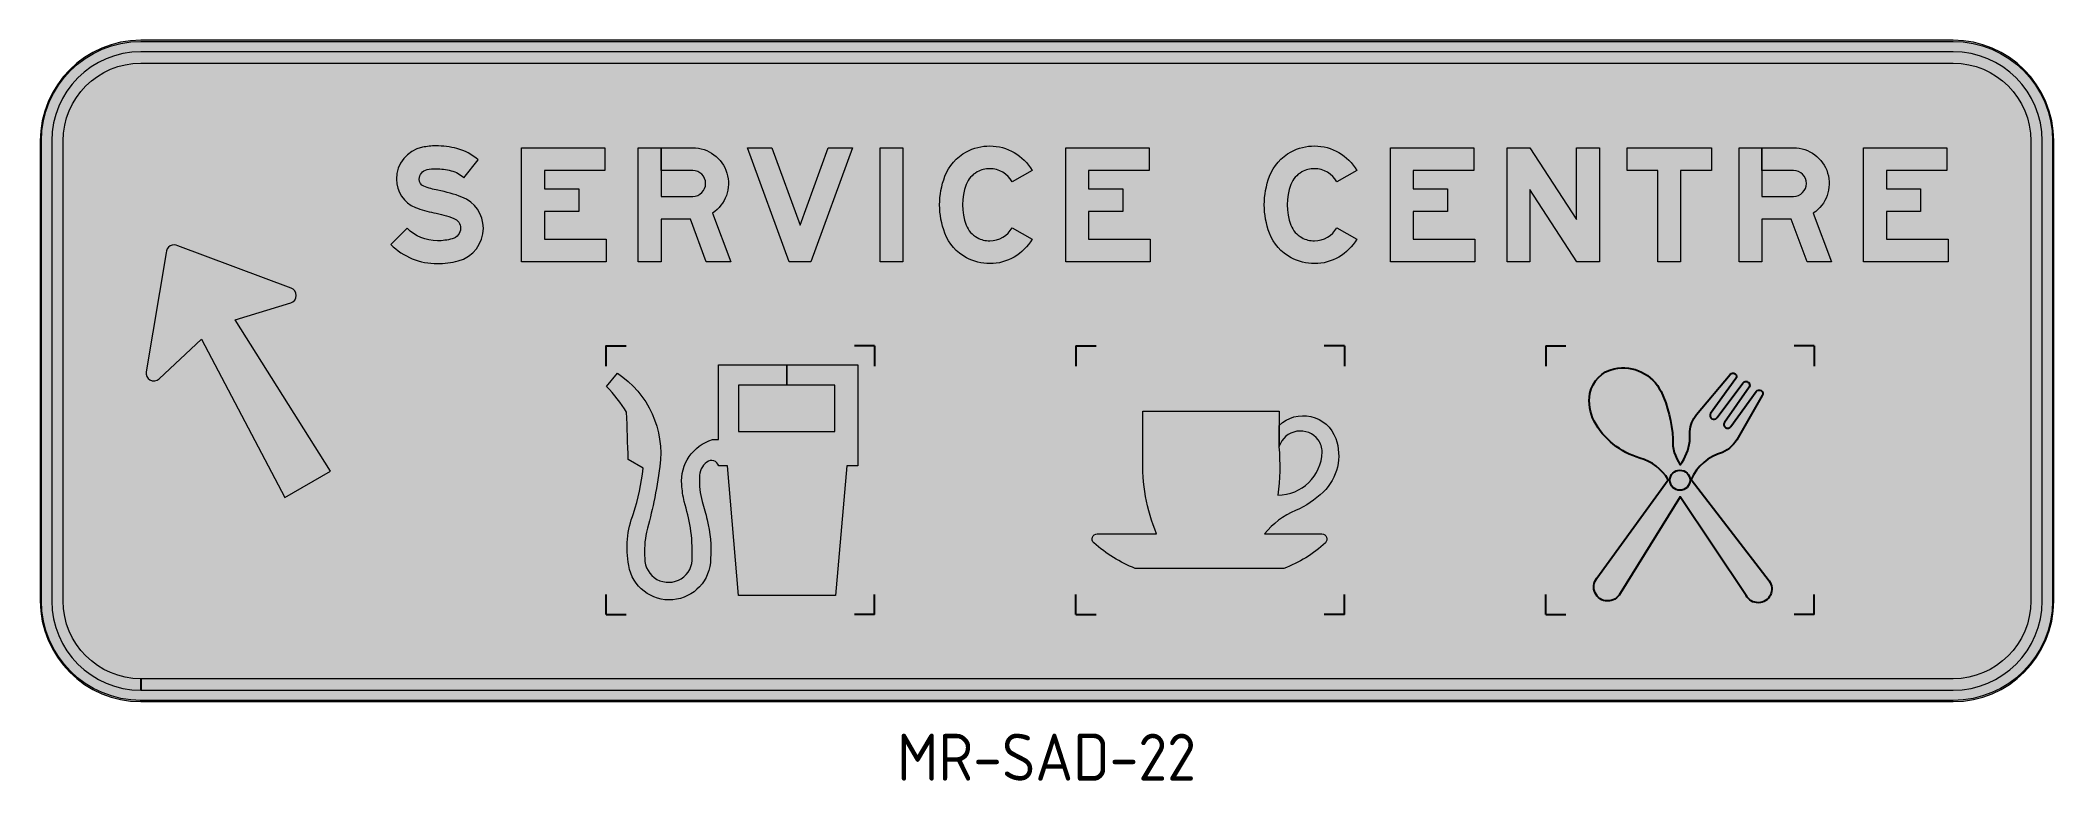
# Model space of a CAD drawing. Header units: millimetres. Extents: x 3260 to 3410, y 1876 to 1931.
import ezdxf

# ---------------------------------------------------------------- set-up
doc = ezdxf.new("R2010")
doc.units = ezdxf.units.MM
doc.layers.add('DIM', color=1, linetype='Continuous')
doc.layers.add('White Layer Colour', color=255, linetype='Continuous')
doc.layers.add('GSCOLORFILL', color=7, linetype='Continuous', lineweight=0)
doc.layers.add('GSDIMS', color=1, linetype='Continuous', lineweight=0)
doc.styles.add('T35', font='isocp2.shx', dxfattribs={"height": 3.5})

# ---------------------------------------------------------------- blocks, each defined once
blk = doc.blocks.new('*U19')
at = {"layer": 'GSCOLORFILL', "true_color": 0x165788, "transparency": 33554687}
for points in [[(-2700, -984.9999999999995), (2700, -984.9999999999995, 0.414213562373095), (3000, -684.9999999999995), (3000, 685.0000000000009, 0.414213562373095), (2700, 985.0000000000009), (-2700, 985.0000000000014, 0.414213562373095), (-3000, 685.0000000000014), (-3000, -684.9999999999991, 0.414213562373095)], [(-2699.966, -984.9999999999995), (2700, -984.9999999999995, 0.414213562373095), (3000, -684.9999999999995), (3000, 685.0000000000005, 0.414213562373095), (2700, 985.0000000000005), (-2700, 985.0000000000009, 0.414213562373095), (-3000, 685.0000000000009), (-3000, -684.9999999999991, 0.414213562373095), (-2700, -984.9999999999991), (-2700, -981.5999999999995, -0.414213562373095), (-2996.6, -684.9999999999995), (-2996.6, 685.0000000000005, -0.414213562373095), (-2700, 981.6000000000004), (2699.999999999999, 981.6000000000004, -0.414213562373095), (2996.599999999999, 685.0000000000005), (2996.599999999999, -684.9999999999995, -0.414213562373095), (2699.999999999999, -981.5999999999995), (-2699.966, -981.5999999999988)]]:
    blk.add_hatch(color=146, dxfattribs=at).paths.add_polyline_path(points)
at = {"layer": 'GSCOLORFILL', "transparency": 33554687}
blk.add_hatch(color=7, dxfattribs=at).paths.add_polyline_path([(-2699.66, -950.9999999999995), (2700, -950.9999999999995, 0.414213562373095), (2966, -684.9999999999995), (2966, 685.0000000000005, 0.414213562373095), (2700, 951.0000000000005), (-2700, 951.0000000000009, 0.414213562373095), (-2966, 685.0000000000009), (-2966, -684.9999999999991, 0.414213562373095), (-2700, -950.9999999999991), (-2700, -916.9999999999995, -0.414213562373095), (-2932, -684.9999999999995), (-2932, 685.0000000000005, -0.414213562373095), (-2700, 917.0000000000005), (2700, 917.0000000000005, -0.414213562373095), (2932, 685.0000000000005), (2932, -684.9999999999995, -0.414213562373095), (2700, -916.9999999999995), (-2699.659999999999, -916.9999999999989)])
at = {"layer": 'GSCOLORFILL', "color": 146, "linetype": 'Continuous', "true_color": 0x165788, "transparency": 33554687}
for points in [[(-2700, -984.9999999999995), (2700, -984.9999999999995, 0.414213562373095), (3000, -684.9999999999995), (3000, 685.0000000000009, 0.414213562373095), (2700, 985.0000000000009), (-2700, 985.0000000000014, 0.414213562373095), (-3000, 685.0000000000014), (-3000, -684.9999999999991, 0.414213562373095), (-2700, -984.9999999999991)], [(-2699.966, -984.9999999999995), (2700, -984.9999999999995, 0.414213562373095), (3000, -684.9999999999995), (3000, 685.0000000000005, 0.414213562373095), (2700, 985.0000000000005), (-2700, 985.0000000000009, 0.414213562373095), (-3000, 685.0000000000009), (-3000, -684.9999999999991, 0.414213562373095), (-2700, -984.9999999999991), (-2700, -981.5999999999995, -0.414213562373095), (-2996.6, -684.9999999999995), (-2996.6, 685.0000000000005, -0.414213562373095), (-2700, 981.6000000000004), (2699.999999999999, 981.6000000000004, -0.414213562373095), (2996.599999999999, 685.0000000000005), (2996.599999999999, -684.9999999999995, -0.414213562373095), (2699.999999999999, -981.5999999999995), (-2699.966, -981.5999999999988), (-2699.966, -984.9999999999995)]]:
    blk.add_lwpolyline(points, format="xyb", close=True, dxfattribs=at)
at = {"layer": 'GSCOLORFILL', "color": 7, "linetype": 'Continuous', "transparency": 33554687}
blk.add_lwpolyline([(-2699.66, -950.9999999999995), (2700, -950.9999999999995, 0.414213562373095), (2966, -684.9999999999995), (2966, 685.0000000000005, 0.414213562373095), (2700, 951.0000000000005), (-2700, 951.0000000000009, 0.414213562373095), (-2966, 685.0000000000009), (-2966, -684.9999999999991, 0.414213562373095), (-2700, -950.9999999999991), (-2700, -916.9999999999995, -0.414213562373095), (-2932, -684.9999999999995), (-2932, 685.0000000000005, -0.414213562373095), (-2700, 917.0000000000005), (2700, 917.0000000000005, -0.414213562373095), (2932, 685.0000000000005), (2932, -684.9999999999995, -0.414213562373095), (2700, -916.9999999999995), (-2699.659999999999, -916.9999999999989), (-2699.66, -950.9999999999995)], format="xyb", close=True, dxfattribs=at)
blk = doc.blocks.new('*U5')
at = {"layer": 'GSCOLORFILL'}
h = blk.add_hatch(color=0, dxfattribs=at)
edge = h.paths.add_edge_path()
edge.add_line((128.0092796839635, 147.208601841081), (152.7456313064959, 178.7713941326214))
edge.add_arc((92.39990348711913, 109.6939148833938), 91.72406993520171, 48.85970579400937, 75.27778051059306)
edge.add_arc((78.99288207268374, 58.67001263468867), 144.4799873653113, 75.27778051059312, 90.00000000000001)
edge.add_arc((78.99288207268386, 85.33175301247978), 117.8182469875202, 90.00000000000007, 101.6171928699684)
edge.add_arc((66.80492751943223, 144.6165158618472), 57.29362933240516, 101.6171928699683, 180)
edge.add_arc((62.58819718863253, 144.6165158618469), 53.07689900160546, 179.9999999999996, 248.2079380914717)
edge.add_arc((106.1759115569315, 253.6373776542179), 170.4883002784989, 248.2079379557912, 259.4488388834727)
edge.add_arc((37.69547065021375, -114.0175539080467), 203.4899336988704, 69.1129157403538, 79.44883786256099, ccw=False)
edge.add_arc((103.7322565210285, 59.03273549277617), 18.26774347897161, 0, 69.11291574035403, ccw=False)
edge.add_arc((102.5822511320775, 59.0327354927762), 19.41774886792254, 284.8925916361188, 359.9999999999999, ccw=False)
edge.add_arc((81.42688290007519, 138.5818461542574), 101.7318461542574, 270.00000011030113, 284.89259165424073, ccw=False)
edge.add_arc((81.42688309592096, 112.5164507469259), 75.6664507469259, 225.2527908734773, 270, ccw=False)
edge.add_line((28.15920522160054, 58.77664927246383), (-1.4210854715202e-14, 30.36786258088216))
edge.add_arc((81.42688309592083, 112.5164507469258), 115.6664507469258, 225.2527908734773, 270)
edge.add_arc((81.42688286789851, 138.5818464004461), 141.7318464004461, 270.0000000921791, 284.8925916361187)
edge.add_arc((102.5822511320775, 59.03273549277621), 59.41774886792255, 284.8925916361188, 359.9999999999999)
edge.add_arc((103.7322565210284, 59.03273549277614), 58.26774347897168, 2.794760702372166e-14, 69.11291574035401)
edge.add_arc((37.69547065021402, -114.0175539080455), 243.4899336988692, 69.11291574035378, 79.44883786256112)
edge.add_arc((106.1759127050443, 253.6373816133696), 130.4883043809432, 248.2079380914711, 259.4488390191526, ccw=False)
edge.add_arc((62.58819718863296, 144.6165158618473), 13.07689900160599, 180.0000000000001, 248.20793809147222, ccw=False)
edge.add_arc((66.8049275194322, 144.6165158618471), 17.29362933240522, 101.617192869968, 179.9999999999996, ccw=False)
edge.add_arc((78.99288207268401, 85.33175301247962), 77.81824698752035, 90.00000000000023, 101.61719286996862, ccw=False)
edge.add_arc((78.99288207268403, 58.67001263468913), 104.4799873653108, 75.27778051059317, 90.00000000000023, ccw=False)
edge.add_arc((92.39990348711927, 109.6939148833937), 51.72406993520177, 46.4925534220277, 75.27778051059329, ccw=False)
at = {"layer": 'GSCOLORFILL', "color": 0}
blk.add_lwpolyline([(128.0092796839635, 147.208601841081), (152.7456313064959, 178.7713941326214, 0.1157838700421456), (115.7100197687588, 198.4066168173007, 0.06432630590117254), (78.99288207268371, 203.15, 0.05073302548864252), (55.26760307942943, 200.7364776120583, 0.3559994549684422), (9.511298187027066, 144.6165158618472, 0.3067230646581332), (42.88397197558227, 95.33263699278848, 0.04908705183520875), (74.95721403908608, 86.03172901091932, -0.04512956881296806), (110.245207604436, 76.10001178393202, -0.3110485267063118), (122.0000000000001, 59.03273549277617, -0.3399770024764522), (107.5727647922673, 40.26724204056006, -0.06507280610909352), (81.42688309592093, 36.85000000000002, -0.1977659684033614), (28.15920522160054, 58.77664927246383), (-1.4210854715202e-14, 30.36786258088216, 0.1977659684033614), (81.42688309592081, -3.149999999999977, 0.06507280610909352), (117.8530783221922, 1.610869296516398, 0.3399770024764527), (162.0000000000001, 59.03273549277617, 0.3110485267063115), (124.5063035978294, 113.4714064738178, 0.04512956881296812), (82.28175195829597, 125.3554005621626, -0.04908705183520875), (57.73353974136656, 132.4741277702112, -0.3067230646581334), (49.51129818702698, 144.6165158618472, -0.3559994549684418), (63.32247729454737, 161.5558829078092, -0.05073302548864257), (78.99288207268377, 163.15, -0.06432630590117248), (105.5446983659439, 159.7198459417485, -0.1262638912849542)], format="xyb", close=True, dxfattribs=at)
blk = doc.blocks.new('*U6')
at = {"layer": 'GSCOLORFILL', "linetype": 'Continuous'}
blk.add_hatch(color=0, dxfattribs=at).paths.add_polyline_path([(146, 160), (146, 200), (0, 200), (-7.105427357601002e-15, 0), (148, 0), (148, 40.00000000000003), (40, 40), (40, 88), (100, 88), (100, 128), (40, 128), (40.00000000000023, 160)])
at = {"layer": 'GSCOLORFILL', "color": 0}
blk.add_lwpolyline([(146, 200), (146, 160), (40.00000000000023, 160), (40, 128), (100, 128), (100, 88), (40, 88), (40, 40), (148, 40), (148, 0), (0, 0), (0, 200)], close=True, dxfattribs=at)
blk = doc.blocks.new('*U7')
at = {"layer": 'GSCOLORFILL'}
h = blk.add_hatch(color=0, dxfattribs=at)
edge = h.paths.add_edge_path()
edge.add_line((40.00000000000011, 114.7508916784858), (95.43793284457763, 114.7508916784858))
edge.add_arc((95.43793284457763, 137.3754458392428), 22.62455416075704, 270, 450)
edge.add_line((95.43793284457763, 159.9999999999999), (40.00999999999999, 159.9999999999999))
edge.add_line((40.00999999999999, 159.9999999999999), (40.00999999999999, 200))
edge.add_line((40.00999999999999, 200), (95.43793284457763, 200))
edge.add_arc((95.43793284457763, 137.3754458392429), 62.6245541607571, -56.2163828611578, 90, ccw=False)
edge.add_line((130.2608162632669, 85.32545473221217), (162, 0))
edge.add_line((162, 0), (119.3222763412489, 0))
edge.add_line((119.3222763412489, 0), (91.51659639598392, 74.7508916784858))
edge.add_line((91.51659639598392, 74.7508916784858), (40, 74.75089167848583))
edge.add_line((40, 74.75089167848583), (40, 0))
edge.add_line((40, 0), (0, 0))
edge.add_line((0, 0), (0, 200))
edge.add_line((0, 200), (40, 200))
edge.add_line((40, 200), (40.00000000000011, 114.7508916784858))
at = {"layer": 'GSCOLORFILL', "color": 0}
blk.add_lwpolyline([(40.00000000000011, 114.7508916784858), (95.43793284457763, 114.7508916784858, 0.9999999999999999), (95.43793284457763, 159.9999999999999), (40.00999999999999, 159.9999999999999), (40.00999999999999, 200), (95.43793284457763, 200, -0.7414232065419923), (130.2608162632669, 85.32545473221217), (162, 0), (119.3222763412489, 0), (91.51659639598392, 74.7508916784858), (40, 74.75089167848583), (40, 0), (0, 0), (0, 200), (40, 200)], format="xyb", close=True, dxfattribs=at)
blk = doc.blocks.new('*U8')
at = {"layer": 'GSCOLORFILL', "linetype": 'Continuous'}
blk.add_hatch(color=0, dxfattribs=at).paths.add_polyline_path([(42.56626273796087, 200.0000000000002), (92, 64.158783024439), (141.4337372620391, 200.0000000000002), (184, 200.0000000000002), (111.2183533648219, 0), (72.78164663517816, 0), (0, 199.9999999999999)])
at = {"layer": 'GSCOLORFILL', "color": 0}
blk.add_lwpolyline([(42.56626273796087, 200.0000000000002), (92, 64.158783024439), (141.4337372620391, 200.0000000000002), (184, 200.0000000000002), (111.218353364822, 0), (111.2183533648219, 0), (72.78164663517816, 0), (0, 199.9999999999999)], close=True, dxfattribs=at)
blk = doc.blocks.new('*U9')
at = {"layer": 'GSCOLORFILL', "linetype": 'Continuous'}
blk.add_hatch(color=0, dxfattribs=at).paths.add_polyline_path([(0, 200), (40, 200), (40, 1.4210854715202e-14), (0, 0)])
at = {"layer": 'GSCOLORFILL', "color": 0}
blk.add_lwpolyline([(0, 200), (40, 200), (40, 1.4210854715202e-14), (0, 0)], close=True, dxfattribs=at)
blk = doc.blocks.new('*U10')
at = {"layer": 'GSCOLORFILL'}
h = blk.add_hatch(color=0, dxfattribs=at)
edge = h.paths.add_edge_path()
edge.add_arc((85.80485384282012, 79.38222293294962), 82.00000000000111, 200.9117291322936, 241.62431967812012, ccw=False)
edge.add_arc((139.7643271083099, 100), 139.7643271083099, 159.088270867707, 200.9117291322956, ccw=False)
edge.add_arc((85.80485384281725, 120.6177770670458), 82.00000000000007, 118.3756803218765, 159.0882708677071, ccw=False)
edge.add_arc((87.91005702760673, 116.7203320848662), 86.42966791513376, 90.00000000000051, 118.3756803218757, ccw=False)
edge.add_arc((87.91005702760603, 117.9875464282232), 85.16245357177672, 29.543259367586586, 90.00000000000011, ccw=False)
edge.add_line((162, 159.9794962366381), (127.2006536378383, 140.2562740666601))
edge.add_arc((87.9100570276059, 117.9875464282232), 45.16245357177669, 29.54325936758664, 89.99999999999994)
edge.add_arc((87.91005702760637, 116.720332084867), 46.42966791513288, 90.00000000000053, 118.3756803218757)
edge.add_arc((85.80485384281688, 120.6177770670461), 41.99999999999964, 118.3756803218768, 159.0882708677074)
edge.add_arc((139.7643271083124, 99.99999999999797), 99.76432710831297, 159.0882708677064, 200.9117291322949)
edge.add_arc((85.80485384281938, 79.3822229329517), 42.00000000000265, 200.9117291322968, 241.6243196781231)
edge.add_arc((87.91005702760631, 83.27966791512864), 46.42966791513277, 241.6243196781257, 269.9999999999995)
edge.add_arc((87.91005702760607, 82.01245357177228), 45.16245357177641, 269.9999999999998, 330.4567406324136)
edge.add_line((127.2006536378383, 59.74372593333572), (162.0000000000001, 40.02050376335802))
edge.add_arc((87.91005702760592, 82.01245357177248), 85.16245357177671, 270, 330.45674063241376, ccw=False)
edge.add_arc((87.91005702760908, 83.27966791513819), 86.42966791514243, 241.6243196781242, 269.9999999999979, ccw=False)
at = {"layer": 'GSCOLORFILL', "color": 0}
blk.add_lwpolyline([(46.83428890203254, 7.234492073302761, -0.1795346831938745), (9.206076893959562, 50.11402568851912, -0.1845423893392864), (9.206076893957288, 149.885974311475, -0.1795346831938931), (46.83428890203447, 192.7655079266941, -0.1244488248775011), (87.91005702760594, 203.1499999999999, -0.2700863277343583), (162, 159.9794962366381), (127.2006536378383, 140.2562740666601, 0.2700863277343575), (87.91005702760594, 163.1499999999999, 0.1244488248775011), (65.84432058046468, 157.571492873207, 0.179534683193893), (46.57133394218158, 135.6088049239485, 0.1845423893392858), (46.57133394218238, 64.39119507604534, 0.1795346831938735), (65.8443205804657, 42.42850712678825, 0.124448824877495), (87.91005702760594, 36.84999999999587, 0.2700863277343596), (127.2006536378383, 59.74372593333572), (162.0000000000001, 40.02050376335802, -0.2700863277343596), (87.91005702760594, -3.150000000004241, -0.1244488248774948)], format="xyb", close=True, dxfattribs=at)
blk = doc.blocks.new('*U11')
at = {"layer": 'GSCOLORFILL', "linetype": 'Continuous'}
blk.add_hatch(color=0, dxfattribs=at).paths.add_polyline_path([(146, 160), (146, 200), (0, 200), (-7.105427357601002e-15, 0), (148, 0), (148, 40.00000000000003), (40, 40), (40, 88), (100, 88), (100, 128), (40, 128), (40.00000000000023, 160)])
at = {"layer": 'GSCOLORFILL', "color": 0}
blk.add_lwpolyline([(146, 200), (146, 160), (40.00000000000023, 160), (40, 128), (100, 128), (100, 88), (40, 88), (40, 40), (148, 40), (148, 0), (0, 0), (0, 200)], close=True, dxfattribs=at)
blk = doc.blocks.new('*U4')
at = {"layer": 'GSDIMS', "color": 7}
for name, p, xscale, yscale, zscale in [('*U5', (0, 0), 1.699999999999998, 1.699999999999998, 1.699999999999998), ('*U6', (389.5176470588242, 0), 1.7, 1.7, 1.7), ('*U7', (736.9764705882362, 0), 1.7, 1.7, 1.7), ('*U8', (1062.588235294119, 0), 1.7, 1.7, 1.7), ('*U9', (1457.552941176472, 0), 1.7, 1.7, 1.7), ('*U10', (1635.105882352943, 0), 1.7, 1.7, 1.7), ('*U11', (2010.929411764708, 0), 1.7, 1.7, 1.7)]:
    blk.add_blockref(name, p, dxfattribs=dict(at, xscale=xscale, yscale=yscale, zscale=zscale))
blk = doc.blocks.new('*U13')
at = {"layer": 'GSCOLORFILL'}
h = blk.add_hatch(color=0, dxfattribs=at)
edge = h.paths.add_edge_path()
edge.add_arc((85.80485384282012, 79.38222293294962), 82.00000000000111, 200.9117291322936, 241.62431967812012, ccw=False)
edge.add_arc((139.7643271083099, 100), 139.7643271083099, 159.088270867707, 200.9117291322956, ccw=False)
edge.add_arc((85.80485384281725, 120.6177770670458), 82.00000000000007, 118.3756803218765, 159.0882708677071, ccw=False)
edge.add_arc((87.91005702760673, 116.7203320848662), 86.42966791513376, 90.00000000000051, 118.3756803218757, ccw=False)
edge.add_arc((87.91005702760603, 117.9875464282232), 85.16245357177672, 29.543259367586586, 90.00000000000011, ccw=False)
edge.add_line((162, 159.9794962366381), (127.2006536378383, 140.2562740666601))
edge.add_arc((87.9100570276059, 117.9875464282232), 45.16245357177669, 29.54325936758664, 89.99999999999994)
edge.add_arc((87.91005702760637, 116.720332084867), 46.42966791513288, 90.00000000000053, 118.3756803218757)
edge.add_arc((85.80485384281688, 120.6177770670461), 41.99999999999964, 118.3756803218768, 159.0882708677074)
edge.add_arc((139.7643271083124, 99.99999999999797), 99.76432710831297, 159.0882708677064, 200.9117291322949)
edge.add_arc((85.80485384281938, 79.3822229329517), 42.00000000000265, 200.9117291322968, 241.6243196781231)
edge.add_arc((87.91005702760631, 83.27966791512864), 46.42966791513277, 241.6243196781257, 269.9999999999995)
edge.add_arc((87.91005702760607, 82.01245357177228), 45.16245357177641, 269.9999999999998, 330.4567406324136)
edge.add_line((127.2006536378383, 59.74372593333572), (162.0000000000001, 40.02050376335802))
edge.add_arc((87.91005702760592, 82.01245357177248), 85.16245357177671, 270, 330.45674063241376, ccw=False)
edge.add_arc((87.91005702760908, 83.27966791513819), 86.42966791514243, 241.6243196781242, 269.9999999999979, ccw=False)
at = {"layer": 'GSCOLORFILL', "color": 0}
blk.add_lwpolyline([(46.83428890203254, 7.234492073302761, -0.1795346831938745), (9.206076893959562, 50.11402568851912, -0.1845423893392864), (9.206076893957288, 149.885974311475, -0.1795346831938931), (46.83428890203447, 192.7655079266941, -0.1244488248775011), (87.91005702760594, 203.1499999999999, -0.2700863277343583), (162, 159.9794962366381), (127.2006536378383, 140.2562740666601, 0.2700863277343575), (87.91005702760594, 163.1499999999999, 0.1244488248775011), (65.84432058046468, 157.571492873207, 0.179534683193893), (46.57133394218158, 135.6088049239485, 0.1845423893392858), (46.57133394218238, 64.39119507604534, 0.1795346831938735), (65.8443205804657, 42.42850712678825, 0.124448824877495), (87.91005702760594, 36.84999999999587, 0.2700863277343596), (127.2006536378383, 59.74372593333572), (162.0000000000001, 40.02050376335802, -0.2700863277343596), (87.91005702760594, -3.150000000004241, -0.1244488248774948)], format="xyb", close=True, dxfattribs=at)
blk = doc.blocks.new('*U14')
at = {"layer": 'GSCOLORFILL', "linetype": 'Continuous'}
blk.add_hatch(color=0, dxfattribs=at).paths.add_polyline_path([(146, 160), (146, 200), (0, 200), (-7.105427357601002e-15, 0), (148, 0), (148, 40.00000000000003), (40, 40), (40, 88), (100, 88), (100, 128), (40, 128), (40.00000000000023, 160)])
at = {"layer": 'GSCOLORFILL', "color": 0}
blk.add_lwpolyline([(146, 200), (146, 160), (40.00000000000023, 160), (40, 128), (100, 128), (100, 88), (40, 88), (40, 40), (148, 40), (148, 0), (0, 0), (0, 200)], close=True, dxfattribs=at)
blk = doc.blocks.new('*U15')
at = {"layer": 'GSCOLORFILL', "linetype": 'Continuous'}
blk.add_hatch(color=0, dxfattribs=at).paths.add_polyline_path([(0, 200), (40, 200), (122, 74.01218770513049), (122, 200), (162, 200), (162, 0), (122.4451973049556, 0), (40, 126.6718297886613), (40, 0), (0, 0)])
at = {"layer": 'GSCOLORFILL', "color": 0}
blk.add_lwpolyline([(0, 200), (40, 200), (122, 74.01218770513049), (122, 200), (162, 200), (162, 0), (122.4451973049556, 0), (40, 126.6718297886613), (40, 0), (0, 0)], close=True, dxfattribs=at)
blk = doc.blocks.new('*U16')
at = {"layer": 'GSCOLORFILL', "linetype": 'Continuous'}
blk.add_hatch(color=0, dxfattribs=at).paths.add_polyline_path([(0, 200), (0, 160), (54, 160), (53.99999999999999, -2.842170943040401e-14), (94, -2.842170943040401e-14), (94, 160), (148, 160), (148, 200)])
at = {"layer": 'GSCOLORFILL', "color": 0}
blk.add_lwpolyline([(94, 0), (54, 0), (54, 160), (0, 160), (0, 200), (148, 200), (148, 160), (94, 160)], close=True, dxfattribs=at)
blk = doc.blocks.new('*U17')
at = {"layer": 'GSCOLORFILL'}
h = blk.add_hatch(color=0, dxfattribs=at)
edge = h.paths.add_edge_path()
edge.add_line((40.00000000000011, 114.7508916784858), (95.43793284457763, 114.7508916784858))
edge.add_arc((95.43793284457763, 137.3754458392428), 22.62455416075704, 270, 450)
edge.add_line((95.43793284457763, 159.9999999999999), (40.00999999999999, 159.9999999999999))
edge.add_line((40.00999999999999, 159.9999999999999), (40.00999999999999, 200))
edge.add_line((40.00999999999999, 200), (95.43793284457763, 200))
edge.add_arc((95.43793284457763, 137.3754458392429), 62.6245541607571, -56.2163828611578, 90, ccw=False)
edge.add_line((130.2608162632669, 85.32545473221217), (162, 0))
edge.add_line((162, 0), (119.3222763412489, 0))
edge.add_line((119.3222763412489, 0), (91.51659639598392, 74.7508916784858))
edge.add_line((91.51659639598392, 74.7508916784858), (40, 74.75089167848583))
edge.add_line((40, 74.75089167848583), (40, 0))
edge.add_line((40, 0), (0, 0))
edge.add_line((0, 0), (0, 200))
edge.add_line((0, 200), (40, 200))
edge.add_line((40, 200), (40.00000000000011, 114.7508916784858))
at = {"layer": 'GSCOLORFILL', "color": 0}
blk.add_lwpolyline([(40.00000000000011, 114.7508916784858), (95.43793284457763, 114.7508916784858, 0.9999999999999999), (95.43793284457763, 159.9999999999999), (40.00999999999999, 159.9999999999999), (40.00999999999999, 200), (95.43793284457763, 200, -0.7414232065419923), (130.2608162632669, 85.32545473221217), (162, 0), (119.3222763412489, 0), (91.51659639598392, 74.7508916784858), (40, 74.75089167848583), (40, 0), (0, 0), (0, 200), (40, 200)], format="xyb", close=True, dxfattribs=at)
blk = doc.blocks.new('*U18')
at = {"layer": 'GSCOLORFILL', "linetype": 'Continuous'}
blk.add_hatch(color=0, dxfattribs=at).paths.add_polyline_path([(146, 160), (146, 200), (0, 200), (-7.105427357601002e-15, 0), (148, 0), (148, 40.00000000000003), (40, 40), (40, 88), (100, 88), (100, 128), (40, 128), (40.00000000000023, 160)])
at = {"layer": 'GSCOLORFILL', "color": 0}
blk.add_lwpolyline([(146, 200), (146, 160), (40.00000000000023, 160), (40, 128), (100, 128), (100, 88), (40, 88), (40, 40), (148, 40), (148, 0), (0, 0), (0, 200)], close=True, dxfattribs=at)
blk = doc.blocks.new('*U12')
at = {"layer": 'GSDIMS', "color": 7, "xscale": 1.7, "yscale": 1.7, "zscale": 1.7}
for name, p in [('*U13', (0, 0)), ('*U14', (375.8235294117649, 0)), ('*U15', (723.2823529411771, 0)), ('*U16', (1080.84705882353, 0)), ('*U17', (1414.611764705883, 0)), ('*U18', (1785.870588235294, 0))]:
    blk.add_blockref(name, p, dxfattribs=at)
blk = doc.blocks.new('*U3')
at = {"layer": 'GSDIMS'}
for name, p in [('*U4', (-4640.000000000002, 0)), ('*U12', (-2037.470588235294, 0))]:
    blk.add_blockref(name, p, dxfattribs=at)
blk = doc.blocks.new('*U2')
at = {"layer": 'GSCOLORFILL'}
blk.add_hatch(color=0, dxfattribs=at).paths.add_polyline_path([(-281.8181818181819, -56.81818181818178), (-319.8755164565605, -222.1752548276907, 0.7265425280053609), (-282.8051862818804, -244.4150801373743), (-11.36363636363637, -19.6823955405554, 0.5773502691896257), (-11.36363636363637, 19.68239554055543), (-282.8051862818804, 244.4150801373744, 0.7265425280053609), (-319.8755164565603, 222.1752548276908), (-281.8181818181819, 56.81818181818187), (-803.9215686274509, 77.27272727272748), (-803.9215686274509, -77.27272727272711)])
at = {"layer": 'GSCOLORFILL', "color": 0}
blk.add_lwpolyline([(-281.8181818181819, -56.81818181818178), (-319.8755164565605, -222.1752548276907, 0.7265425280053609), (-282.8051862818804, -244.4150801373743), (-11.36363636363637, -19.6823955405554, 0.5773502691896257), (-11.36363636363637, 19.68239554055543), (-282.8051862818804, 244.4150801373744, 0.7265425280053609), (-319.8755164565603, 222.1752548276908), (-281.8181818181819, 56.81818181818187), (-803.9215686274509, 77.27272727272748), (-803.9215686274509, -77.27272727272711), (-281.8181818181819, -56.81818181818173)], format="xyb", close=True, dxfattribs=at)

msp = doc.modelspace()

# ---------------------------------------------------------------- hatches: boundary and pattern name
at = {"layer": 'GSCOLORFILL'}
h = msp.add_hatch(color=255, dxfattribs=at)
edge = h.paths.add_edge_path()
edge.add_line((3315.263120028994, 1905.075784089371), (3315.263120028994, 1906.573942560391))
edge.add_line((3315.263120028994, 1906.573942560391), (3320.561324671751, 1906.573942560391))
edge.add_line((3320.561324671751, 1906.573942560391), (3320.561324671751, 1899.065379721007))
edge.add_line((3320.561324671751, 1899.065379721007), (3319.745308531663, 1899.065379721007))
edge.add_line((3319.745308531663, 1899.065379721007), (3318.903219738822, 1889.398625686427))
edge.add_line((3318.903219738822, 1889.398625686427), (3311.679587608126, 1889.398625686427))
edge.add_line((3311.679587608126, 1889.398625686427), (3310.842203219795, 1899.065379721007))
edge.add_line((3310.842203219795, 1899.065379721007), (3310.200572171068, 1899.065379721007))
edge.add_arc((3309.660666095559, 1898.888590533443), 0.5681135337326723, 18.13074112100342, 127.2721426178071)
edge.add_arc((3310.120541639058, 1898.253679639398), 1.351983916314293, 126.4860384126224, 182.5703198517179)
edge.add_arc((3314.036886537078, 1897.887704607293), 5.275812155272827, 176.682076543508, 196.4048414897054)
edge.add_arc((3278.720783364028, 1887.490367410668), 31.53901860774703, 13.835766081359111, 16.404841489692217, ccw=False)
edge.add_arc((3300.216314167137, 1892.784406180344), 9.40116209447468, -3.9563098093709073, 13.835766081358088, ccw=False)
edge.add_arc((3306.522464468956, 1892.14656992944), 3.072627369048844, 189.5573458646292, 359.7985319512905, ccw=False)
edge.add_arc((3310.510145519262, 1892.946106222877), 7.138827953988923, 158.9069722751533, 190.5714385754435, ccw=False)
edge.add_arc((3288.914517938867, 1900.459715988447), 15.73230901493618, 341.6822056625706, 354.2284657844443)
edge.add_line((3304.567076622822, 1898.877643427918), (3303.456672520887, 1899.5260481309))
edge.add_arc((2970.118283902466, 1890.057368851176), 333.472843293165, 1.627083872570237, 2.234216844061204)
edge.add_arc((3293.210704895572, 1896.655144716775), 11.98109883316288, 32.30219195899359, 43.86302788058464)
edge.add_line((3301.84905802743, 1904.957288079747), (3302.648292277747, 1905.961348288483))
edge.add_arc((3298.717409497542, 1899.977104415509), 7.159819422509311, -7.780522291300883, 56.70020542460662, ccw=False)
edge.add_arc((3260.993968200739, 1905.131508972783), 45.23377258754506, 348.8487944495475, 352.21947770870537, ccw=False)
edge.add_arc((3201.588185149916, 1920.270209388469), 106.4989337023291, 345.7881206533024, 347.0387499777999, ccw=False)
edge.add_arc((3311.082627468948, 1892.704152242412), 6.41405251077105, 167.2123403766347, 184.8350444068069)
edge.add_arc((3306.462059134721, 1892.153940484854), 1.770685681509987, 179.6897360114612, 363.3914833051438)
edge.add_arc((3295.620223762181, 1892.544982367435), 12.61266958105738, 358.6993464329671, 368.6113587479343)
edge.add_arc((3290.680388639341, 1891.369691138167), 17.67784154381662, 9.980512025408562, 16.51357856661135)
edge.add_arc((3316.968627326843, 1898.436590840724), 9.560213321035047, 184.6306397779548, 192.3336694924079, ccw=False)
edge.add_arc((3310.644488246232, 1897.924358723847), 3.215363689052245, 106.37145678045141, 184.6306397779526, ccw=False)
edge.add_line((3309.738194527266, 1901.009353917982), (3310.177269640194, 1901.009353917982))
edge.add_line((3310.177269640194, 1901.009353917982), (3310.177269640194, 1906.573942560391))
edge.add_line((3310.177269640194, 1906.573942560391), (3315.262245052242, 1906.573942560391))
edge.add_line((3315.262245052242, 1906.573942560391), (3315.262245052242, 1905.075784089371))
edge.add_line((3315.262245052242, 1905.075784089371), (3311.675999261064, 1905.075784089371))
edge.add_line((3311.675999261064, 1905.075784089371), (3311.675999261064, 1901.62466903013))
edge.add_line((3311.675999261064, 1901.62466903013), (3318.84849084342, 1901.62466903013))
edge.add_line((3318.84849084342, 1901.62466903013), (3318.84849084342, 1905.075784089371))
edge.add_line((3318.84849084342, 1905.075784089371), (3315.263120028994, 1905.075784089371))
h = msp.add_hatch(color=255, dxfattribs=at)
edge = h.paths.add_edge_path()
edge.add_arc((3355.573794642771, 1890.166948950731), 6.064710615206748, 113.3291689203857, 140.8934789104086)
edge.add_line((3350.867733115605, 1893.992350857554), (3355.12985892223, 1893.992350857554))
edge.add_arc((3355.12985892223, 1893.606467842972), 0.3858830145820775, -47.239430483867295, 89.99999999993253, ccw=False)
edge.add_arc((3348.971016279179, 1900.266601031739), 9.457195863005357, 290.5859587231895, 312.7605695160951, ccw=False)
edge.add_line((3352.296282110115, 1891.413287485678), (3341.22929285891, 1891.413287485678))
edge.add_arc((3345.240108551536, 1901.356350298797), 10.7215269726771, 228.5748711146308, 248.0319214684921, ccw=False)
edge.add_arc((3338.401624951394, 1893.606467842972), 0.3858830145818348, 89.99999999993253, 228.5748711146593, ccw=False)
edge.add_line((3338.401624951394, 1893.992350857554), (3342.823652018586, 1893.992350857554))
edge.add_arc((3355.623378661735, 1899.254235110743), 13.83909057825968, 178.2063709747153, 202.3472445275394, ccw=False)
edge.add_line((3341.791068588946, 1899.687393376838), (3341.791068588946, 1903.131750115939))
edge.add_line((3341.791068588946, 1903.131750115939), (3351.953752821285, 1903.131750115939))
edge.add_line((3351.953752821285, 1903.131750115939), (3351.953752821285, 1900.518307123079))
edge.add_arc((3353.53412004861, 1899.983739169782), 1.668329544753269, 161.3116081213701, 163.0119605128785)
edge.add_arc((3334.985368639871, 1899.070153138651), 17.01101047439645, -7.429332427184079, 4.724226522741674, ccw=False)
edge.add_arc((3351.842606621489, 1900.180946674594), 3.310390865631622, 270.1898102835748, 358.516970927384)
edge.add_arc((3353.728854882983, 1900.132112608362), 1.423510564707453, 358.5169709273774, 397.3047005346358)
edge.add_arc((3353.534120048615, 1899.983739169778), 1.66832954475889, 37.30470053465196, 161.2489094247805)
edge.add_line((3351.954338744416, 1900.520036196452), (3351.954338744416, 1902.066645979798))
edge.add_arc((3353.747602390436, 1900.225045132695), 2.570464585281633, 20.03217583156271, 134.2381134477008, ccw=False)
edge.add_arc((3352.629835094926, 1899.817500098249), 3.760211063323526, -46.14682660394152, 20.032175831563222, ccw=False)
edge.add_arc((3350.419654148562, 1902.117978000988), 6.950367547990751, 293.32916892038634, 313.8531733960568, ccw=False)
at = {"layer": 'White Layer Colour'}
h = msp.add_hatch(color=256, dxfattribs=at)
edge = h.paths.add_edge_path()
edge.add_line((3382.544975036599, 1900.895616327817), (3382.544975036599, 1901.619822863566))
edge.add_arc((3384.766047535549, 1901.475250307355), 2.225772735389532, 140.968138069285, 176.27579542376, ccw=False)
edge.add_line((3383.037076447079, 1902.876936165469), (3385.563046892239, 1905.863704448614))
edge.add_arc((3385.766878419224, 1905.708517919212), 0.2561838213092966, -37.28372441299513, 142.7162755870046, ccw=False)
edge.add_line((3385.970709946208, 1905.553331389811), (3384.096767103897, 1902.957884791978))
edge.add_arc((3384.335169641986, 1902.804236470581), 0.2836257689907114, 147.1985787627476, 327.1985787627472)
edge.add_line((3384.573572180076, 1902.650588149185), (3386.485240812746, 1905.217856763567))
edge.add_arc((3386.722666374342, 1905.064907481118), 0.2824258846146845, -32.78958927374788, 147.2104107262549, ccw=False)
edge.add_line((3386.960091935937, 1904.91195819867), (3385.119670209057, 1902.29490721635))
edge.add_arc((3385.35794218766, 1902.141343039385), 0.2834704433168798, 147.1985787627471, 327.1985787627471)
edge.add_line((3385.596214166263, 1901.98777886242), (3387.483534894162, 1904.584095357283))
edge.add_arc((3387.7141024725, 1904.435563980014), 0.2742680772783876, -32.78958927374612, 147.210410726253, ccw=False)
edge.add_line((3387.944670050837, 1904.287032602745), (3386.153718668998, 1901.168901817613))
edge.add_arc((3383.881652667628, 1902.375777997614), 2.572709472217821, 295.22668436022656, 332.02365044985976, ccw=False)
edge.add_arc((3385.897290203256, 1896.620895137874), 3.548638528266979, 105.0115648692678, 156.417296148894)
edge.add_line((3382.645021391796, 1898.040607426441), (3388.445495906894, 1890.498504362405))
edge.add_arc((3387.641859839538, 1889.878025282722), 1.015295630386387, -152.01866210417688, 37.67135841353098, ccw=False)
edge.add_line((3386.74525180128, 1889.401664869995), (3381.830771169156, 1896.741679136105))
edge.add_line((3381.830771169156, 1896.741679136105), (3377.354505490322, 1889.556568419539))
edge.add_arc((3376.429648159025, 1890.034869692842), 1.041217168173464, 141.2560650359721, 332.6537023954134, ccw=False)
edge.add_line((3375.617550062625, 1890.686505997174), (3380.93825979645, 1898.020688927071))
edge.add_arc((3377.828643864163, 1896.149051609194), 3.629426607055843, 31.0431870748528, 74.03569903449716)
edge.add_arc((3380.370216899698, 1905.033458516816), 5.611367709189526, 208.1627015309511, 254.0356990344971, ccw=False)
edge.add_arc((3378.179458746168, 1903.860619826658), 3.126418639211087, 169.1650074652275, 208.162701530951, ccw=False)
edge.add_arc((3377.402764513174, 1904.009273848754), 2.335626662865922, 102.10065368283011, 169.1650074652275, ccw=False)
edge.add_arc((3377.570976030482, 1903.22468089664), 3.138048755695411, 25.68878028463041, 102.10065368281897, ccw=False)
edge.add_arc((3372.35747946762, 1900.716851699549), 8.923353734065941, 2.2890115094019166, 25.688780284626375, ccw=False)
edge.add_arc((3384.27317622637, 1900.893210102406), 3.004861821399018, 176.5649613664418, 215.6433955941888)
edge.add_arc((3378.993561158697, 1901.31920220716), 3.576585736332042, 322.5049720178917, 353.1983231927991)

# ---------------------------------------------------------------- linework, layer by layer
at = {"layer": 'GSCOLORFILL', "color": 255}
for points in [[(3315.263120028994, 1905.075784089371), (3315.263120028994, 1906.573942560391), (3320.561324671751, 1906.573942560391), (3320.561324671751, 1899.065379721007), (3319.745308531663, 1899.065379721007), (3318.903219738822, 1889.398625686427), (3311.679587608126, 1889.398625686427), (3310.842203219795, 1899.065379721007), (3310.200572171068, 1899.065379721007, 0.5158147320756888), (3309.316615649279, 1899.340677115444, 0.2497186466319782), (3308.769917907085, 1898.193049246007, 0.08626986668995926), (3308.975852097001, 1896.397696454938, -0.01121017570338731), (3309.344703325575, 1895.032596585694, -0.07778891226615631), (3309.595072842688, 1892.135765731119, -0.9182690546434771), (3303.492485426882, 1891.636407255757, -0.1390481814521471), (3303.849638058697, 1895.515251007512, 0.0547981383129724), (3304.567076622822, 1898.877643427918), (3303.456672520887, 1899.5260481309, 0.002649123534512853), (3303.337625526301, 1903.057660455837, 0.05048649206646377), (3301.84905802743, 1904.957288079747), (3302.648292277747, 1905.961348288483, -0.2890167939850906), (3305.811315047879, 1899.00781694224, -0.01470844075689418), (3305.373736850926, 1896.383348191361, -0.005456954024007875), (3304.82766238929, 1894.123828777114, 0.07704545879357999), (3304.691399414598, 1892.163528927872, 1.03283707660791), (3308.229643694794, 1892.258690691038, 0.04327629878010872), (3308.090707144641, 1894.433494524858, 0.02851360401172878), (3307.629061627716, 1896.394486216717, -0.03362347000324799), (3307.439619991858, 1897.664776126228, -0.3553917968468412), (3309.738194527266, 1901.009353917982), (3310.177269640194, 1901.009353917982), (3310.177269640194, 1906.573942560391), (3315.262245052242, 1906.573942560391), (3315.262245052242, 1905.075784089371), (3311.675999261064, 1905.075784089371), (3311.675999261064, 1901.62466903013), (3318.84849084342, 1901.62466903013), (3318.84849084342, 1905.075784089371)], [(3353.172090236885, 1895.735838498294, 0.1208552921945821), (3350.867733115605, 1893.992350857554), (3355.12985892223, 1893.992350857554, -0.6824058866176347), (3355.391848868465, 1893.323153584568, -0.09705805193534349), (3352.296282110115, 1891.413287485678), (3341.22929285891, 1891.413287485678, -0.08510195554320785), (3338.146309010027, 1893.317124671242, -0.6909805238350638), (3338.401624951394, 1893.992350857554), (3342.823652018586, 1893.992350857554, -0.1057257426016147), (3341.791068588946, 1899.687393376838), (3341.791068588946, 1903.131750115939), (3351.953752821285, 1903.131750115939), (3351.953752821285, 1900.518307123079, 0.007419323050061793), (3351.938586782572, 1900.471178465348, -0.05307967057533948), (3351.853573311967, 1896.870573974284, 0.405687715164607), (3355.151888621045, 1900.095270944815, 0.1708780268326814), (3354.861149013043, 1900.994836394324, 0.6005293447803197), (3351.954338744416, 1900.520036196452), (3351.954338744416, 1902.066645979798, -0.5441197401676221), (3356.162554904036, 1901.105552112363, -0.297063268033149), (3355.234957096437, 1897.105945821089, -0.08979303006314514)]]:
    msp.add_lwpolyline(points, format="xyb", close=True, dxfattribs=at)
at = {"layer": 'White Layer Colour'}
for p, q in [((3321.811324671751, 1907.986284123409), (3320.311324671751, 1907.986284123409)), ((3321.811324671751, 1907.986284123409), (3321.811324671751, 1906.486284123409)), ((3336.811324671751, 1907.986284123409), (3338.311324671751, 1907.986284123409)), ((3336.811324671751, 1907.986284123409), (3336.811324671751, 1906.486284123409)), ((3356.811324671751, 1907.986284123409), (3355.311324671751, 1907.986284123409)), ((3356.811324671751, 1907.986284123409), (3356.811324671751, 1906.486284123409)), ((3371.811324671751, 1907.986284123409), (3373.311324671751, 1907.986284123409)), ((3371.811324671751, 1907.986284123409), (3371.811324671751, 1906.486284123409)), ((3391.811324671751, 1907.986284123409), (3390.311324671751, 1907.986284123409)), ((3391.811324671751, 1907.986284123409), (3391.811324671751, 1906.486284123409)), ((3301.811324671751, 1887.986284123409), (3301.811324671751, 1889.486284123409)), ((3321.811324671751, 1887.986284123409), (3321.811324671751, 1889.486284123409)), ((3336.811324671751, 1887.986284123409), (3336.811324671751, 1889.486284123409)), ((3356.811324671751, 1887.986284123409), (3356.811324671751, 1889.486284123409)), ((3371.811324671751, 1887.986284123409), (3371.811324671751, 1889.486284123409)), ((3391.811324671751, 1887.986284123409), (3391.811324671751, 1889.486284123409)), ((3301.811324671751, 1887.986284123409), (3303.311324671751, 1887.986284123409)), ((3321.811324671751, 1887.986284123409), (3320.311324671751, 1887.986284123409)), ((3336.811324671751, 1887.986284123409), (3338.311324671751, 1887.986284123409)), ((3356.811324671751, 1887.986284123409), (3355.311324671751, 1887.986284123409)), ((3371.811324671751, 1887.986284123409), (3373.311324671751, 1887.986284123409)), ((3391.811324671751, 1887.986284123409), (3390.311324671751, 1887.986284123409))]:
    msp.add_line(p, q, dxfattribs=at)
msp.add_lwpolyline([(3301.811324671751, 1906.486284123409), (3301.811324671751, 1907.986284123409), (3303.311324671751, 1907.986284123409)], dxfattribs=at)
msp.add_lwpolyline([(3382.544975036599, 1900.895616327817), (3382.544975036599, 1901.619822863566, -0.1552892156385126), (3383.037076447079, 1902.876936165469), (3385.563046892239, 1905.863704448614, -0.9999999999999963), (3385.970709946208, 1905.553331389811), (3384.096767103897, 1902.957884791978, 0.9999999999999999), (3384.573572180076, 1902.650588149185), (3386.485240812746, 1905.217856763567, -1.000000000000024), (3386.960091935937, 1904.91195819867), (3385.119670209057, 1902.29490721635, 1), (3385.596214166263, 1901.98777886242), (3387.483534894161, 1904.584095357283, -0.9999999999999872), (3387.944670050837, 1904.287032602745), (3386.153718668998, 1901.168901817613, -0.1619510729546021), (3384.978143118045, 1900.048431285028, 0.2281386260832086), (3382.645021391796, 1898.040607426441), (3388.445495906895, 1890.498504362405, -1.088349512181395), (3386.74525180128, 1889.401664869995), (3381.830771169156, 1896.741679136105), (3377.354505490322, 1889.556568419539, -1.104759377131265), (3375.617550062625, 1890.686505997174), (3380.93825979645, 1898.020688927071, 0.1898220818790564), (3378.826875453706, 1899.638503025913, -0.2028752735277668), (3375.423174036777, 1902.385022283836, -0.1718210682343509), (3375.108775937493, 1904.448327744006, -0.3012720960254679), (3376.913147753693, 1906.293004861182, -0.3463390681112507), (3380.398866083483, 1904.584970513325, -0.1024570232576269), (3381.273713020629, 1901.073251883974, 0.1721837862560059), (3381.831246329599, 1899.142161004019, 0.134731484443555)], format="xyb", close=True, dxfattribs=at)
msp.add_circle((3381.811324671751, 1897.986284123409), 0.75, dxfattribs=at)

# ---------------------------------------------------------------- block references
at = {"layer": 'GSCOLORFILL', "xscale": 0.025, "yscale": 0.025, "zscale": 0.025}
msp.add_blockref('*U19', (3334.656324671751, 1906.12628412341), dxfattribs=at)
at = {"layer": 'GSDIMS', "xscale": 0.025, "yscale": 0.025, "zscale": 0.025}
msp.add_blockref('*U3', (3401.781324671751, 1914.25128412341), dxfattribs=at)
at = {"layer": 'GSDIMS', "color": 7, "true_color": 0xf5f5f5, "xscale": 0.0255, "yscale": 0.0255, "zscale": 0.0255, "rotation": 120}
msp.add_blockref('*U2', (3269.333858261865, 1915.431835964433), dxfattribs=at)

# ---------------------------------------------------------------- texts
at = {"layer": 'DIM', "color": 3, "insert": (3334.623619135949, 1879.11628412341), "char_height": 3.5, "width": 16.42482756211029, "attachment_point": 2, "style": 'T35'}
msp.add_mtext('MR-SAD-22', dxfattribs=at)

doc.saveas('drawing.dxf')
